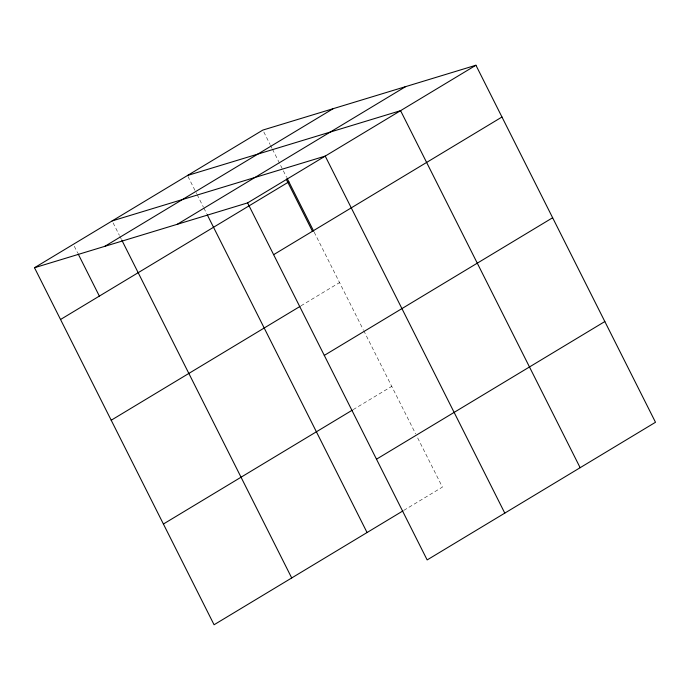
<?xml version="1.0" encoding="UTF-8"?>
<svg xmlns="http://www.w3.org/2000/svg" width="690" height="690" viewBox="0 0 690 690"><rect width="100%" height="100%" fill="white"/><g stroke="black" fill="none" stroke-linecap="round" stroke-linejoin="round"><path stroke-width="0.52" stroke-dasharray="3.45 2.59" d="M300.952 305.843L339.549 282.581M353.151 409.636L391.748 386.365M403.814 510.367L442.411 487.106L417.079 436.736M263.813 131.988L270.075 144.452M270.558 145.409L272.007 148.29M272.49 149.247L286.471 177.045M314.217 232.211L363.233 329.665M363.716 330.631L415.647 433.881M187.973 176.459L196.65 193.709M197.133 194.675L203.403 207.138M203.886 208.095L206.776 213.848M113.1 222.844L119.37 235.307M119.853 236.265L121.302 239.137M74.287 246.244L77.66 252.954"/><path stroke-width="1.03" d="M34.5 267.729L262.847 130.074L475.928 65.24L655.5 422.271L427.153 559.926L247.589 202.895L34.5 267.729L214.072 624.761L402.9 510.928M104.82 246.33L333.166 108.675M177.27 224.293L405.616 86.638M247.589 202.895L475.928 65.24M60.539 319.496L288.886 181.841M273.628 254.67L501.966 117.015M111.202 420.236L300.038 306.403M324.291 355.402L552.638 217.747M163.401 524.02L352.236 410.188M376.49 459.195L604.837 321.54M187.49 175.493L400.579 110.667L580.143 467.699M112.134 220.921L325.223 156.095L504.795 513.127M286.954 178.011L313.734 231.262M286.402 179.495L312.441 231.271M207.259 214.806L367.063 532.533M121.785 240.094L291.706 577.953M78.142 253.911L99.36 296.096"/></g></svg>
